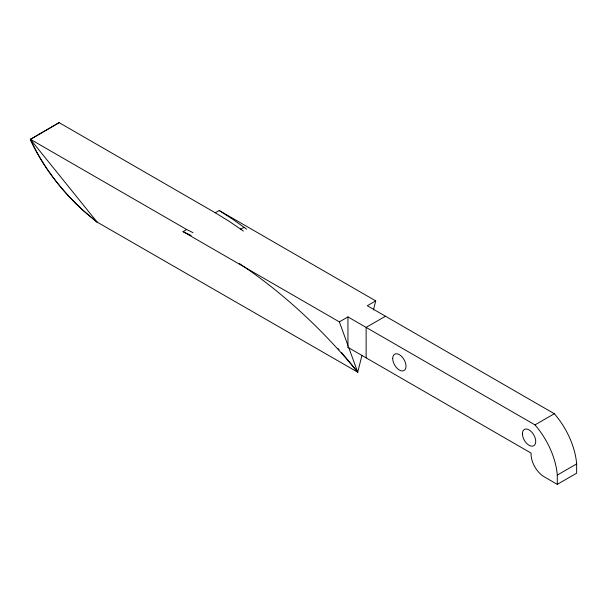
<?xml version="1.0" encoding="UTF-8"?>
<svg xmlns="http://www.w3.org/2000/svg" width="607" height="607" viewBox="0 0 607 607"><rect width="100%" height="100%" fill="white"/><g stroke="black" fill="none" stroke-linecap="round" stroke-linejoin="round"><path stroke-width="0.91" d="M243.407 231.055L229.355 221.456L215.288 212.791L59.137 122.637L30.35 139.39A133.79 75.663 46.6 0 0 83.303 210.606L96.877 221.957L357.72 372.182L362 355.247M373.449 309.889L375.725 300.875L219.226 210.523L215.288 212.791M30.35 139.39L59.137 122.637M347.948 345.429L339.351 321.877L183.026 231.624L186.675 229.514A366.34 222.473 54.2 0 1 193.072 232.701M339.351 321.877L347.948 316.915L534.987 424.892A57.293 33.082 60 0 1 557.287 474.932L557.294 484.363L544.191 476.798A18.567 10.721 60 0 1 531.087 453.103L347.948 347.363L347.948 316.915M375.725 300.875L367.303 305.738L554.335 413.724A57.293 33.082 60 0 1 576.642 463.763L576.65 473.187L557.294 484.363M385.475 316.232L366.127 327.401L366.127 357.857M347.948 347.363L348.539 347.029L357.72 372.182A367.144 225.394 52.8 0 0 239.325 263.484M534.987 424.892L554.335 413.724M557.294 475.091L576.65 463.915M244.128 227.375L240.486 229.067M30.35 139.261L97.128 222.101A133.768 75.594 46.7 0 1 30.35 139.261L186.675 229.514M219.226 210.523L232.951 219.377L246.647 229.18M183.026 231.624A367.144 225.394 52.8 0 1 191.175 235.531M337.803 348.327A366.34 222.473 54.2 0 1 339.04 349.738M341.506 352.568A366.34 222.473 54.2 0 1 357.72 372.182M392.691 358.502A9.424 5.44 60 0 0 402.684 370.945A9.424 5.44 60 0 0 402.684 357.614A9.424 5.44 60 0 0 392.691 358.502M522.407 433.747A9.424 5.44 60 0 0 532.407 446.183A9.424 5.44 60 0 0 532.407 432.852A9.424 5.44 60 0 0 522.407 433.747"/></g></svg>
